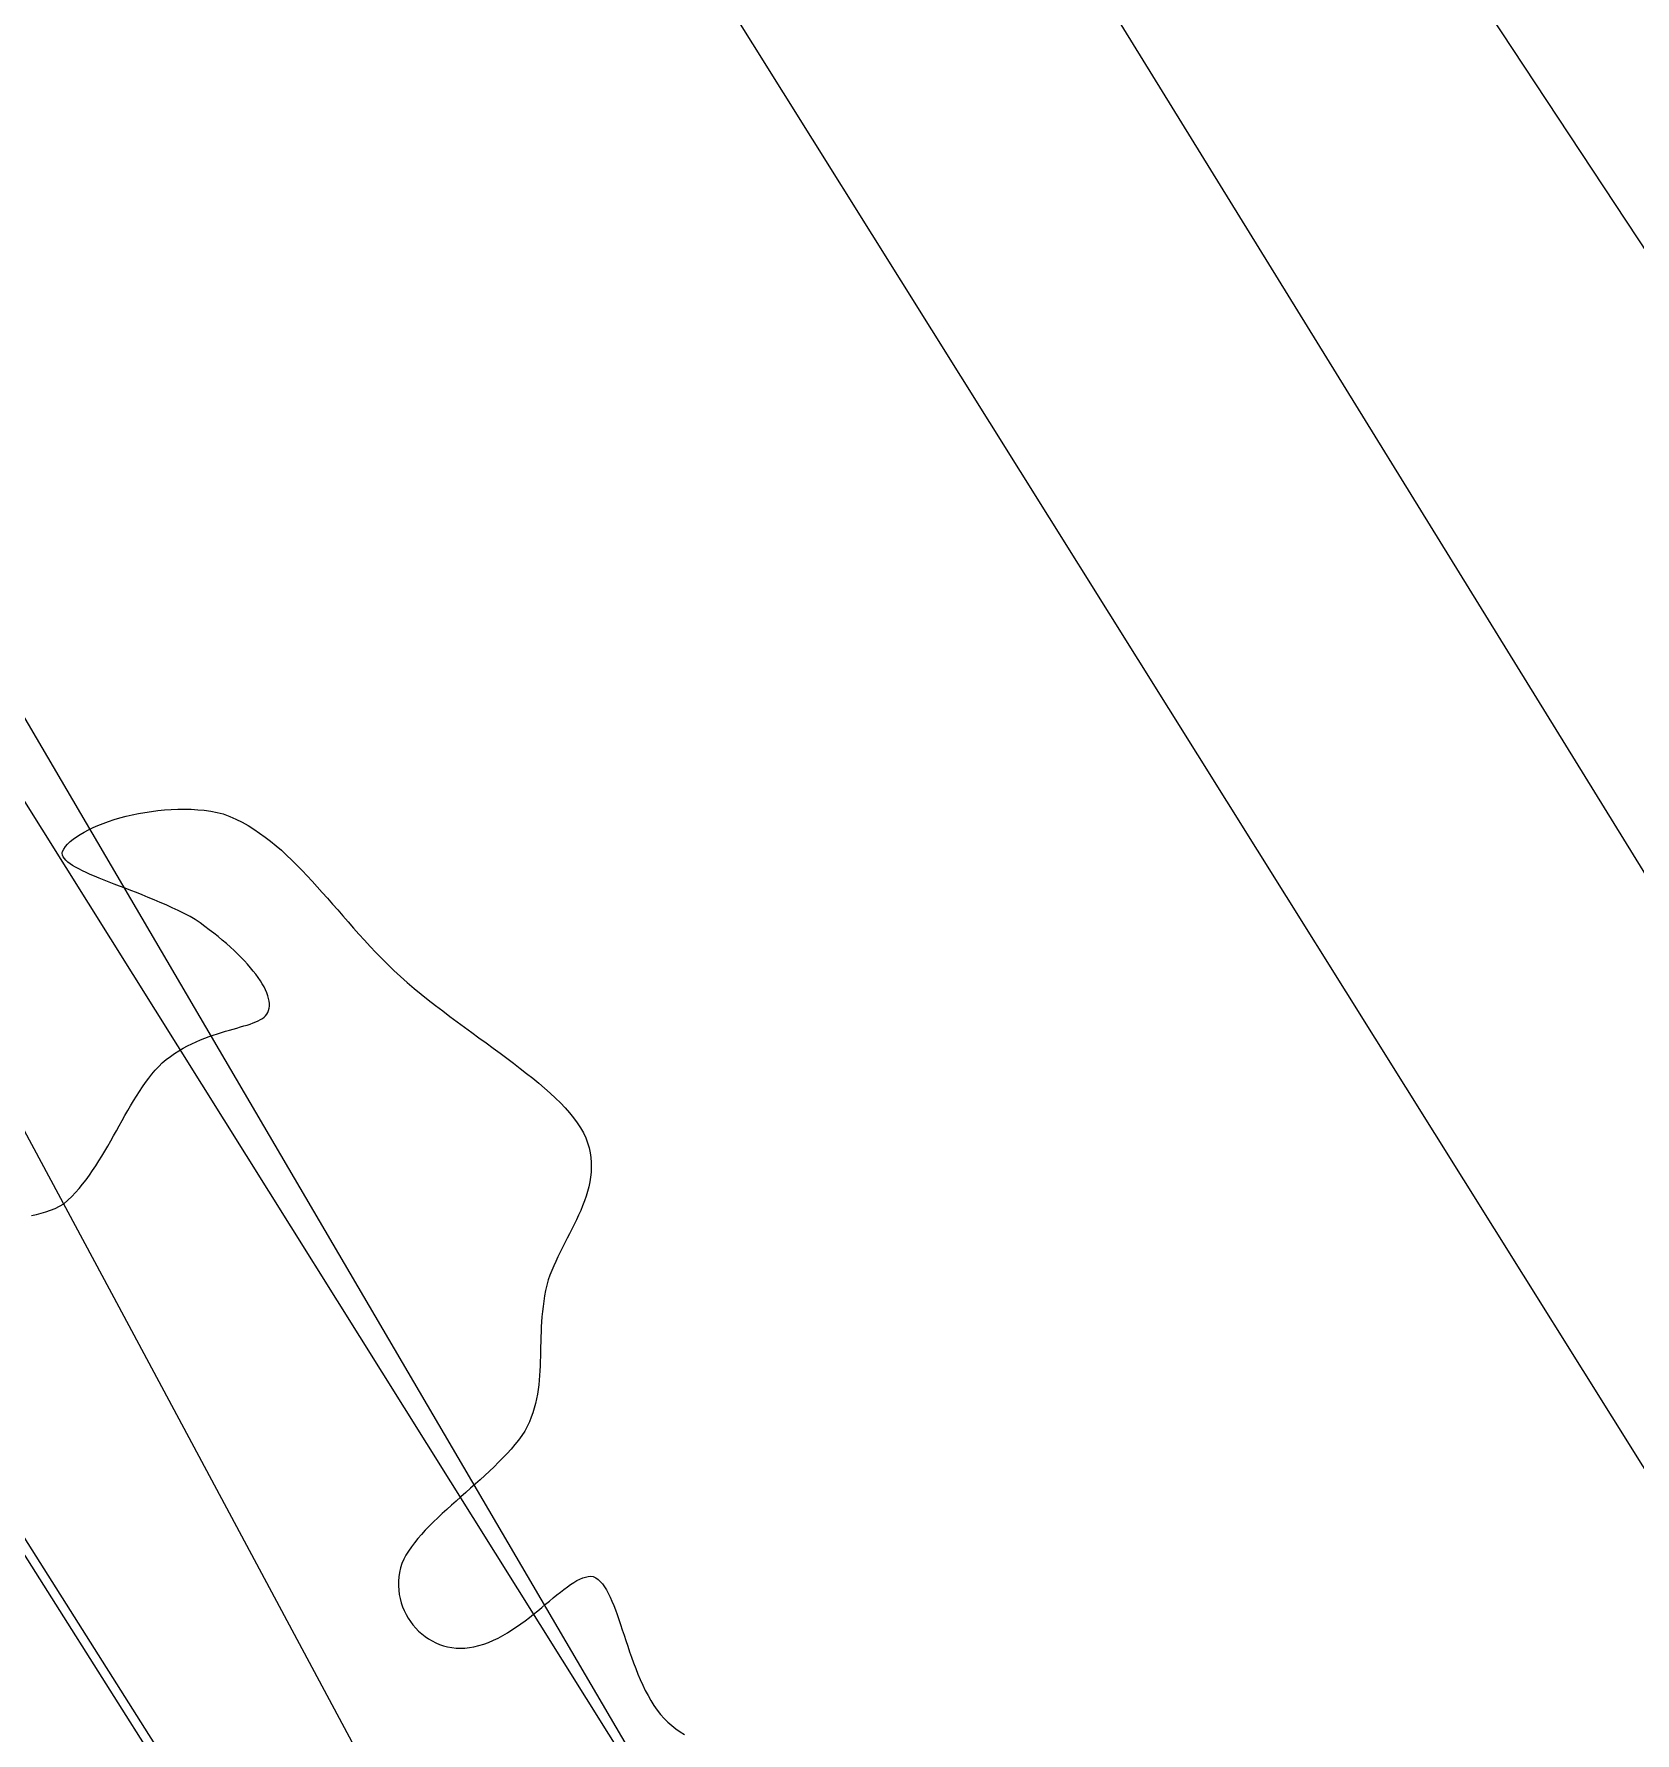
# Model space of a CAD drawing. Header units: metres. Extents: x 507606 to 508087, y 6966978 to 6967359.
# Drawn here: x 507870.492 to 507872.29, y 6967222.52 to 6967224.428 of the extents above; entities that cross this region are included whole.
import ezdxf

# ---------------------------------------------------------------- set-up
doc = ezdxf.new("R2010")
doc.units = ezdxf.units.M
doc.linetypes.add('ISO-DASHED2', pattern=[6, 4, -2])
for name, color, linetype in [('CON_EX. MAJ', 252, 'ISO-DASHED2'), ('CON_EX. MIN', 253, 'ISO-DASHED2'), ('mga2020DR_UNLINED', 252, 'Continuous'), ('mga2020VEG_TREE', 252, 'Continuous')]:
    doc.layers.add(name, color=color, linetype=linetype)
doc.layers.add('D_UG_PIPES', color=142, linetype='EXIST_SWD', lineweight=0)
doc.layers.add('DR_LINED', color=142, linetype='EXIST_SWD', lineweight=0)
doc.layers.add('HT_UG_LINES', color=7, linetype='EXISTING_HIGH_VOLTAGE', lineweight=0, true_color=0xff2e2e)
doc.styles.get("Standard").update_dxf_attribs({"font": 'ARIALN.TTF'})
doc.linetypes.add('EXIST_SWD', pattern='A,5,-2.5,5,-2,["SWD",Standard,S=2.5,R=0,X=0,Y=-1.25],-8,5,-2.5,5,-2.5', length=37.5)
doc.linetypes.add('EXISTING_HIGH_VOLTAGE', pattern='A,2,-2,2,-2,2,-2,["HV",Standard,S=2.5,R=0,X=0,Y=-1.25],-5.9,2,-2,2,-2', length=25.9)

# ---------------------------------------------------------------- blocks, each defined once
blk = doc.blocks.new('BAC V TREE')
for p, q in [((10.4444, 13.3719), (10.4818, 13.3866)), ((10.4818, 13.3866), (10.5209, 13.4006)), ((10.5209, 13.4006), (10.5616, 13.4139)), ((10.5616, 13.4139), (10.6036, 13.4263)), ((10.6036, 13.4263), (10.647, 13.4378)), ((10.647, 13.4378), (10.6915, 13.4484)), ((10.6915, 13.4484), (10.7369, 13.4579)), ((10.7369, 13.4579), (10.7832, 13.4663)), ((10.7832, 13.4663), (10.8301, 13.4736)), ((10.8301, 13.4736), (10.8776, 13.4796)), ((10.8776, 13.4796), (10.9255, 13.4843)), ((10.9255, 13.4843), (10.9736, 13.4876)), ((10.9736, 13.4876), (11.0218, 13.4894)), ((11.0218, 13.4894), (11.0699, 13.4898)), ((11.0699, 13.4898), (11.1179, 13.4885)), ((11.1179, 13.4885), (11.1654, 13.4856)), ((11.1654, 13.4856), (11.2125, 13.481)), ((11.2125, 13.481), (11.2589, 13.4746)), ((11.2589, 13.4746), (11.3046, 13.4663)), ((11.3046, 13.4663), (11.3492, 13.4561)), ((11.3492, 13.4561), (11.3957, 13.4374)), ((11.3957, 13.4374), (11.4409, 13.4169)), ((11.4409, 13.4169), (11.485, 13.3944)), ((11.485, 13.3944), (11.5281, 13.3702)), ((10.2431, 13.2552), (10.2644, 13.2729)), ((10.2644, 13.2729), (10.2884, 13.2903)), ((10.2884, 13.2903), (10.315, 13.3075)), ((10.315, 13.3075), (10.344, 13.3243)), ((10.344, 13.3243), (10.3754, 13.3406)), ((10.3754, 13.3406), (10.4089, 13.3565)), ((10.4089, 13.3565), (10.4444, 13.3719)), ((11.5281, 13.3702), (11.5702, 13.3443)), ((11.5702, 13.3443), (11.6114, 13.3168)), ((11.6114, 13.3168), (11.6518, 13.2878)), ((11.6518, 13.2878), (11.6914, 13.2572)), ((11.6914, 13.2572), (11.7304, 13.2253)), ((10.187, 13.1709), (10.1885, 13.1838)), ((10.1888, 13.1581), (10.187, 13.1709)), ((10.1885, 13.1838), (10.1973, 13.2016)), ((10.1937, 13.1454), (10.1888, 13.1581)), ((10.2017, 13.1328), (10.1937, 13.1454)), ((10.1973, 13.2016), (10.2094, 13.2195)), ((10.2094, 13.2195), (10.2247, 13.2374)), ((10.2247, 13.2374), (10.2431, 13.2552)), ((11.7304, 13.2253), (11.7688, 13.1921)), ((11.7688, 13.1921), (11.8067, 13.1576)), ((11.8067, 13.1576), (11.8442, 13.1219)), ((10.2125, 13.1202), (10.2017, 13.1328)), ((10.2262, 13.1077), (10.2125, 13.1202)), ((10.2425, 13.0952), (10.2262, 13.1077)), ((10.2613, 13.0826), (10.2425, 13.0952)), ((10.2825, 13.07), (10.2613, 13.0826)), ((10.306, 13.0573), (10.2825, 13.07)), ((10.3317, 13.0444), (10.306, 13.0573)), ((10.3594, 13.0314), (10.3317, 13.0444)), ((10.3891, 13.0182), (10.3594, 13.0314)), ((10.4205, 13.0048), (10.3891, 13.0182)), ((11.8442, 13.1219), (11.8813, 13.0852)), ((11.8813, 13.0852), (11.9182, 13.0474)), ((11.9182, 13.0474), (11.9549, 13.0087)), ((10.4537, 12.9912), (10.4205, 13.0048)), ((10.4883, 12.9773), (10.4537, 12.9912)), ((10.5244, 12.963), (10.4883, 12.9773)), ((10.5618, 12.9485), (10.5244, 12.963)), ((10.6004, 12.9336), (10.5618, 12.9485)), ((10.6401, 12.9182), (10.6004, 12.9336)), ((10.6807, 12.9025), (10.6401, 12.9182)), ((10.7221, 12.8863), (10.6807, 12.9025)), ((11.9549, 13.0087), (11.9915, 12.9692)), ((11.9915, 12.9692), (12.0281, 12.9288)), ((12.0281, 12.9288), (12.0647, 12.8877)), ((12.0647, 12.8877), (12.1015, 12.846)), ((10.7642, 12.8696), (10.7221, 12.8863)), ((10.8069, 12.8524), (10.7642, 12.8696)), ((10.85, 12.8346), (10.8069, 12.8524)), ((10.8935, 12.8163), (10.85, 12.8346)), ((10.9372, 12.7974), (10.8935, 12.8163)), ((10.9809, 12.7778), (10.9372, 12.7974)), ((11.0246, 12.7576), (10.9809, 12.7778)), ((12.1015, 12.846), (12.1385, 12.8038)), ((12.1385, 12.8038), (12.1757, 12.761)), ((11.0681, 12.7367), (11.0246, 12.7576)), ((11.1114, 12.715), (11.0681, 12.7367)), ((11.1468, 12.6913), (11.1114, 12.715)), ((11.1815, 12.6672), (11.1468, 12.6913)), ((11.2154, 12.6429), (11.1815, 12.6672)), ((11.2485, 12.6183), (11.2154, 12.6429)), ((12.1757, 12.761), (12.2134, 12.7178)), ((12.2134, 12.7178), (12.2515, 12.6743)), ((12.2515, 12.6743), (12.2901, 12.6305)), ((11.2808, 12.5935), (11.2485, 12.6183)), ((11.3122, 12.5686), (11.2808, 12.5935)), ((11.3426, 12.5436), (11.3122, 12.5686)), ((11.372, 12.5185), (11.3426, 12.5436)), ((12.2901, 12.6305), (12.3293, 12.5865)), ((12.3293, 12.5865), (12.3692, 12.5424)), ((12.3692, 12.5424), (12.4099, 12.4983)), ((11.4005, 12.4933), (11.372, 12.5185)), ((11.4278, 12.4682), (11.4005, 12.4933)), ((11.454, 12.4431), (11.4278, 12.4682)), ((11.479, 12.4181), (11.454, 12.4431)), ((11.5028, 12.3933), (11.479, 12.4181)), ((12.4099, 12.4983), (12.4514, 12.4542)), ((12.4514, 12.4542), (12.4939, 12.4102)), ((12.4939, 12.4102), (12.5373, 12.3664)), ((11.5254, 12.3687), (11.5028, 12.3933)), ((11.5466, 12.3443), (11.5254, 12.3687)), ((11.5665, 12.3202), (11.5466, 12.3443)), ((11.585, 12.2963), (11.5665, 12.3202)), ((11.602, 12.2729), (11.585, 12.2963)), ((12.5373, 12.3664), (12.5819, 12.3229)), ((12.5819, 12.3229), (12.6297, 12.2795)), ((12.6297, 12.2795), (12.6786, 12.2367)), ((11.6175, 12.2498), (11.602, 12.2729)), ((11.6315, 12.2272), (11.6175, 12.2498)), ((11.6439, 12.2051), (11.6315, 12.2272)), ((11.6547, 12.1835), (11.6439, 12.2051)), ((11.6638, 12.1625), (11.6547, 12.1835)), ((11.6712, 12.1421), (11.6638, 12.1625)), ((12.6786, 12.2367), (12.7284, 12.1946)), ((12.7284, 12.1946), (12.779, 12.153)), ((12.779, 12.153), (12.8302, 12.112)), ((11.6706, 12.0201), (11.6766, 12.035)), ((11.6768, 12.1223), (11.6712, 12.1421)), ((11.6766, 12.035), (11.6806, 12.0508)), ((11.6806, 12.1033), (11.6768, 12.1223)), ((11.6825, 12.085), (11.6806, 12.1033)), ((11.6806, 12.0508), (11.6825, 12.0674)), ((11.6825, 12.0674), (11.6825, 12.085)), ((12.8302, 12.112), (12.8819, 12.0715)), ((12.8819, 12.0715), (12.9341, 12.0315)), ((12.9341, 12.0315), (12.9864, 11.992)), ((11.4215, 11.9009), (11.4481, 11.9085)), ((11.4481, 11.9085), (11.4737, 11.9158)), ((11.4737, 11.9158), (11.4982, 11.923)), ((11.4982, 11.923), (11.5215, 11.9302)), ((11.5215, 11.9302), (11.5436, 11.9374)), ((11.5436, 11.9374), (11.5644, 11.9448)), ((11.5644, 11.9448), (11.5837, 11.9525)), ((11.5837, 11.9525), (11.6015, 11.9605)), ((11.6015, 11.9605), (11.6176, 11.9688)), ((11.6176, 11.9688), (11.632, 11.9777)), ((11.632, 11.9777), (11.6446, 11.9872)), ((11.6446, 11.9872), (11.6553, 11.9974)), ((11.6553, 11.9974), (11.664, 12.0083)), ((11.664, 12.0083), (11.6706, 12.0201)), ((12.9864, 11.992), (13.0389, 11.953)), ((13.0389, 11.953), (13.0913, 11.9143)), ((13.0913, 11.9143), (13.1436, 11.8761)), ((11.0904, 11.7793), (11.1217, 11.7949)), ((11.1217, 11.7949), (11.1531, 11.8094)), ((11.1531, 11.8094), (11.1844, 11.8227)), ((11.1844, 11.8227), (11.2155, 11.835)), ((11.2155, 11.835), (11.2464, 11.8465)), ((11.2464, 11.8465), (11.277, 11.8571)), ((11.277, 11.8571), (11.3071, 11.867)), ((11.3071, 11.867), (11.3367, 11.8762)), ((11.3367, 11.8762), (11.3657, 11.8849)), ((11.3657, 11.8849), (11.394, 11.8931)), ((11.394, 11.8931), (11.4215, 11.9009)), ((13.1436, 11.8761), (13.1956, 11.8382)), ((13.1956, 11.8382), (13.2472, 11.8007)), ((13.2472, 11.8007), (13.2982, 11.7634)), ((10.9082, 11.656), (10.9374, 11.6806)), ((10.9374, 11.6806), (10.9672, 11.7034)), ((10.9672, 11.7034), (10.9975, 11.7246)), ((10.9975, 11.7246), (11.0282, 11.7442)), ((11.0282, 11.7442), (11.0592, 11.7624)), ((11.0592, 11.7624), (11.0904, 11.7793)), ((13.2982, 11.7634), (13.3485, 11.7265)), ((13.3485, 11.7265), (13.398, 11.6898)), ((13.398, 11.6898), (13.4465, 11.6534)), ((10.7883, 11.5149), (10.8111, 11.5457)), ((10.8111, 11.5457), (10.8344, 11.5752)), ((10.8344, 11.5752), (10.8583, 11.6036)), ((10.8583, 11.6036), (10.8829, 11.6305)), ((10.8829, 11.6305), (10.9082, 11.656)), ((13.4465, 11.6534), (13.4939, 11.6171)), ((13.4939, 11.6171), (13.5401, 11.581)), ((13.5401, 11.581), (13.5849, 11.5451)), ((13.5849, 11.5451), (13.6283, 11.5093)), ((10.7014, 11.3825), (10.7226, 11.4168)), ((10.7226, 11.4168), (10.7441, 11.4504)), ((10.7441, 11.4504), (10.766, 11.4831)), ((10.766, 11.4831), (10.7883, 11.5149)), ((13.6283, 11.5093), (13.67, 11.4736)), ((13.67, 11.4736), (13.71, 11.4379)), ((13.71, 11.4379), (13.748, 11.4023)), ((10.6392, 11.2759), (10.6598, 11.3119)), ((10.6598, 11.3119), (10.6805, 11.3475)), ((10.6805, 11.3475), (10.7014, 11.3825)), ((13.748, 11.4023), (13.784, 11.3667)), ((13.784, 11.3667), (13.8179, 11.3311)), ((13.8179, 11.3311), (13.8495, 11.2955)), ((13.8495, 11.2955), (13.8786, 11.2597)), ((10.5777, 11.1661), (10.5982, 11.2029)), ((10.5982, 11.2029), (10.6187, 11.2395)), ((10.6187, 11.2395), (10.6392, 11.2759)), ((13.8786, 11.2597), (13.9052, 11.2239)), ((13.9052, 11.2239), (13.929, 11.1879)), ((13.929, 11.1879), (13.95, 11.1518)), ((10.4941, 11.0194), (10.5153, 11.0558)), ((10.5153, 11.0558), (10.5363, 11.0925)), ((10.5363, 11.0925), (10.5571, 11.1293)), ((10.5571, 11.1293), (10.5777, 11.1661)), ((13.95, 11.1518), (13.9667, 11.1155)), ((13.9667, 11.1155), (13.9803, 11.0793)), ((13.9803, 11.0793), (13.991, 11.0433)), ((10.4283, 10.9127), (10.4507, 10.9478)), ((10.4507, 10.9478), (10.4726, 10.9834)), ((10.4726, 10.9834), (10.4941, 11.0194)), ((13.991, 11.0433), (13.9989, 11.0076)), ((13.9989, 11.0076), (14.0041, 10.972)), ((14.0041, 10.972), (14.0069, 10.9366)), ((14.0069, 10.9366), (14.0074, 10.9014)), ((10.3335, 10.7799), (10.3582, 10.8118)), ((10.3582, 10.8118), (10.3821, 10.8446)), ((10.3821, 10.8446), (10.4055, 10.8783)), ((10.4055, 10.8783), (10.4283, 10.9127)), ((14.0019, 10.8314), (13.9963, 10.7966)), ((14.0057, 10.8663), (14.0019, 10.8314)), ((14.0074, 10.9014), (14.0057, 10.8663)), ((10.2272, 10.6637), (10.2551, 10.6908)), ((10.2551, 10.6908), (10.282, 10.7193)), ((10.282, 10.7193), (10.3082, 10.749)), ((10.3082, 10.749), (10.3335, 10.7799)), ((13.9693, 10.6932), (13.9575, 10.659)), ((13.9798, 10.7275), (13.9693, 10.6932)), ((13.9888, 10.762), (13.9798, 10.7275)), ((13.9963, 10.7966), (13.9888, 10.762)), ((9.9649, 10.5547), (10, 10.5616)), ((10, 10.5616), (10.0346, 10.5701)), ((10.0346, 10.5701), (10.0687, 10.5803)), ((10.0687, 10.5803), (10.1023, 10.5921)), ((10.1023, 10.5921), (10.1351, 10.6056)), ((10.1351, 10.6056), (10.1672, 10.6209)), ((10.1672, 10.6209), (10.1984, 10.638)), ((10.1984, 10.638), (10.2272, 10.6637)), ((13.9157, 10.5571), (13.9001, 10.5233)), ((13.9306, 10.5909), (13.9157, 10.5571)), ((13.9446, 10.6249), (13.9306, 10.5909)), ((13.9575, 10.659), (13.9446, 10.6249)), ((13.8673, 10.456), (13.8503, 10.4225)), ((13.8839, 10.4896), (13.8673, 10.456)), ((13.9001, 10.5233), (13.8839, 10.4896)), ((13.7992, 10.3224), (13.7825, 10.2891)), ((13.8161, 10.3557), (13.7992, 10.3224)), ((13.8332, 10.3891), (13.8161, 10.3557)), ((13.8503, 10.4225), (13.8332, 10.3891)), ((13.7356, 10.1896), (13.7215, 10.1565)), ((13.7506, 10.2227), (13.7356, 10.1896)), ((13.7662, 10.2559), (13.7506, 10.2227)), ((13.7825, 10.2891), (13.7662, 10.2559)), ((13.6965, 10.0903), (13.6863, 10.051)), ((13.7084, 10.1234), (13.6965, 10.0903)), ((13.7215, 10.1565), (13.7084, 10.1234)), ((13.67, 9.9736), (13.6637, 9.9355)), ((13.6775, 10.0121), (13.67, 9.9736)), ((13.6863, 10.051), (13.6775, 10.0121)), ((13.6507, 9.823), (13.6479, 9.7862)), ((13.6541, 9.8602), (13.6507, 9.823)), ((13.6585, 9.8976), (13.6541, 9.8602)), ((13.6637, 9.9355), (13.6585, 9.8976)), ((13.6442, 9.7134), (13.6429, 9.6775)), ((13.6458, 9.7497), (13.6442, 9.7134)), ((13.6479, 9.7862), (13.6458, 9.7497)), ((13.6412, 9.6063), (13.6405, 9.5711)), ((13.642, 9.6418), (13.6412, 9.6063)), ((13.6429, 9.6775), (13.642, 9.6418)), ((13.6375, 9.4668), (13.6359, 9.4324)), ((13.6387, 9.5013), (13.6375, 9.4668)), ((13.6397, 9.5361), (13.6387, 9.5013)), ((13.6405, 9.5711), (13.6397, 9.5361)), ((13.6275, 9.3302), (13.6232, 9.2964)), ((13.631, 9.3641), (13.6275, 9.3302)), ((13.6337, 9.3982), (13.631, 9.3641)), ((13.6359, 9.4324), (13.6337, 9.3982)), ((13.6116, 9.2293), (13.6042, 9.1958)), ((13.618, 9.2628), (13.6116, 9.2293)), ((13.6232, 9.2964), (13.618, 9.2628)), ((13.5735, 9.096), (13.5602, 9.0629)), ((13.5852, 9.1292), (13.5735, 9.096)), ((13.5954, 9.1625), (13.5852, 9.1292)), ((13.6042, 9.1958), (13.5954, 9.1625)), ((13.5058, 8.9639), (13.4814, 8.9313)), ((13.5283, 8.9967), (13.5058, 8.9639)), ((13.5452, 9.0298), (13.5283, 8.9967)), ((13.5602, 9.0629), (13.5452, 9.0298)), ((13.4278, 8.8667), (13.3988, 8.8347)), ((13.4554, 8.8989), (13.4278, 8.8667)), ((13.4814, 8.9313), (13.4554, 8.8989)), ((13.3052, 8.7394), (13.2722, 8.708)), ((13.3374, 8.771), (13.3052, 8.7394)), ((13.3687, 8.8028), (13.3374, 8.771)), ((13.3988, 8.8347), (13.3687, 8.8028)), ((13.1699, 8.6145), (13.1352, 8.5836)), ((13.2044, 8.6455), (13.1699, 8.6145)), ((13.2386, 8.6767), (13.2044, 8.6455)), ((13.2722, 8.708), (13.2386, 8.6767)), ((13.0312, 8.4915), (12.9971, 8.461)), ((13.0657, 8.5221), (13.0312, 8.4915)), ((13.1004, 8.5528), (13.0657, 8.5221)), ((13.1352, 8.5836), (13.1004, 8.5528)), ((12.8983, 8.3701), (12.8671, 8.3399)), ((12.9305, 8.4003), (12.8983, 8.3701)), ((12.9634, 8.4306), (12.9305, 8.4003)), ((12.9971, 8.461), (12.9634, 8.4306)), ((12.7805, 8.2498), (12.7545, 8.2198)), ((12.8081, 8.2797), (12.7805, 8.2498)), ((12.8369, 8.3098), (12.8081, 8.2797)), ((12.8671, 8.3399), (12.8369, 8.3098)), ((12.6872, 8.1302), (12.6688, 8.1004)), ((12.7077, 8.1601), (12.6872, 8.1302)), ((12.7302, 8.1899), (12.7077, 8.1601)), ((12.7545, 8.2198), (12.7302, 8.1899)), ((12.6291, 8.0083), (12.6218, 7.9758)), ((12.6388, 8.0409), (12.6291, 8.0083)), ((12.6526, 8.0707), (12.6388, 8.0409)), ((12.6688, 8.1004), (12.6526, 8.0707)), ((12.6145, 7.9113), (12.6142, 7.8795)), ((12.6142, 7.8795), (12.6161, 7.848)), ((12.617, 7.9435), (12.6145, 7.9113)), ((12.6218, 7.9758), (12.617, 7.9435)), ((13.8097, 7.853), (13.8342, 7.8712)), ((13.8342, 7.8712), (13.858, 7.8879)), ((13.858, 7.8879), (13.8811, 7.9029)), ((13.8811, 7.9029), (13.9034, 7.9161)), ((13.9034, 7.9161), (13.925, 7.9272)), ((13.925, 7.9272), (13.9459, 7.936)), ((13.9459, 7.936), (13.966, 7.9425)), ((13.966, 7.9425), (13.9854, 7.9463)), ((13.9854, 7.9463), (14.004, 7.9474)), ((14.004, 7.9474), (14.0217, 7.9456)), ((14.0217, 7.9456), (14.0394, 7.9369)), ((14.0394, 7.9369), (14.0562, 7.925)), ((14.0562, 7.925), (14.0723, 7.9103)), ((14.0723, 7.9103), (14.0876, 7.8927)), ((14.0876, 7.8927), (14.1023, 7.8725)), ((14.1023, 7.8725), (14.1165, 7.8498)), ((12.6161, 7.848), (12.6202, 7.8171)), ((12.6202, 7.8171), (12.6262, 7.7867)), ((12.6262, 7.7867), (12.6343, 7.7569)), ((12.6343, 7.7569), (12.6442, 7.7279)), ((13.649, 7.7219), (13.6774, 7.7455)), ((13.6774, 7.7455), (13.7051, 7.7686)), ((13.7051, 7.7686), (13.7322, 7.7911)), ((13.7322, 7.7911), (13.7587, 7.8127)), ((13.7587, 7.8127), (13.7845, 7.8335)), ((13.7845, 7.8335), (13.8097, 7.853)), ((14.1165, 7.8498), (14.1301, 7.8248)), ((14.1301, 7.8248), (14.1434, 7.7977)), ((14.1434, 7.7977), (14.1563, 7.7686)), ((14.1563, 7.7686), (14.169, 7.7376)), ((14.169, 7.7376), (14.1815, 7.7049)), ((12.6442, 7.7279), (12.6559, 7.6997)), ((12.6559, 7.6997), (12.6694, 7.6724)), ((12.6694, 7.6724), (12.6845, 7.646)), ((12.6845, 7.646), (12.7012, 7.6208)), ((12.7012, 7.6208), (12.7195, 7.5967)), ((13.4985, 7.6039), (13.5297, 7.627)), ((13.5297, 7.627), (13.5604, 7.6505)), ((13.5604, 7.6505), (13.5905, 7.6742)), ((13.5905, 7.6742), (13.62, 7.6981)), ((13.62, 7.6981), (13.649, 7.7219)), ((14.1815, 7.7049), (14.1939, 7.6708)), ((14.1939, 7.6708), (14.2062, 7.6353)), ((14.2062, 7.6353), (14.2186, 7.5986)), ((12.7195, 7.5967), (12.7392, 7.5739)), ((12.7392, 7.5739), (12.7603, 7.5524)), ((12.7603, 7.5524), (12.7827, 7.5322)), ((12.7827, 7.5322), (12.8063, 7.5136)), ((12.8063, 7.5136), (12.8311, 7.4966)), ((12.8311, 7.4966), (12.8569, 7.4813)), ((13.3004, 7.4853), (13.3346, 7.5018)), ((13.3346, 7.5018), (13.3683, 7.5199)), ((13.3683, 7.5199), (13.4016, 7.5393)), ((13.4016, 7.5393), (13.4344, 7.5599)), ((13.4344, 7.5599), (13.4667, 7.5815)), ((13.4667, 7.5815), (13.4985, 7.6039)), ((14.2186, 7.5986), (14.2311, 7.5609)), ((14.2311, 7.5609), (14.2438, 7.5223)), ((14.2438, 7.5223), (14.2567, 7.483)), ((12.8569, 7.4813), (12.8838, 7.4677)), ((12.8838, 7.4677), (12.9116, 7.4559)), ((12.9116, 7.4559), (12.9403, 7.446)), ((12.9403, 7.446), (12.9697, 7.4382)), ((12.9697, 7.4382), (12.9999, 7.4325)), ((12.9999, 7.4325), (13.0307, 7.4289)), ((13.0307, 7.4289), (13.0621, 7.4276)), ((13.0621, 7.4276), (13.094, 7.4286)), ((13.094, 7.4286), (13.1264, 7.4321)), ((13.1264, 7.4321), (13.159, 7.4381)), ((13.159, 7.4381), (13.195, 7.4467)), ((13.195, 7.4467), (13.2306, 7.4575)), ((13.2306, 7.4575), (13.2657, 7.4705)), ((13.2657, 7.4705), (13.3004, 7.4853)), ((14.2567, 7.483), (14.27, 7.4431)), ((14.27, 7.4431), (14.2837, 7.4029)), ((14.2837, 7.4029), (14.2979, 7.3624)), ((14.2979, 7.3624), (14.3126, 7.3219)), ((14.3126, 7.3219), (14.328, 7.2814)), ((14.328, 7.2814), (14.344, 7.2412)), ((14.344, 7.2412), (14.3609, 7.2015)), ((14.3609, 7.2015), (14.3786, 7.1623)), ((14.3786, 7.1623), (14.3972, 7.1238)), ((14.3972, 7.1238), (14.4168, 7.0862)), ((14.4168, 7.0862), (14.4375, 7.0497)), ((14.4375, 7.0497), (14.4594, 7.0145)), ((14.4594, 7.0145), (14.4824, 6.9805)), ((14.4824, 6.9805), (14.5068, 6.9482)), ((14.5068, 6.9482), (14.533, 6.9198)), ((14.533, 6.9198), (14.5605, 6.8935)), ((14.5605, 6.8935), (14.5891, 6.869)), ((14.5891, 6.869), (14.6188, 6.8462)), ((14.6188, 6.8462), (14.6496, 6.8251)), ((14.6496, 6.8251), (14.6814, 6.8057))]:
    blk.add_line(p, q)
blk = doc.blocks.new('XE_SURVEY')
at = {"layer": 'D_UG_PIPES', "flags": 128}
blk.add_lwpolyline([(507929.914, 6967132.366), (507923.9845, 6967141.0316), (507920.5963, 6967145.9833), (507917.4903, 6967150.5224), (507914.3405, 6967155.1734), (507910.1268, 6967161.9737), (507905.3864, 6967169.6241), (507902.7528, 6967173.8743), (507898.0124, 6967181.5247), (507897.2223, 6967182.7998), (507893.7986, 6967188.325), (507889.0582, 6967195.9754), (507884.0421, 6967204.0429), (507879.0045, 6967212.0973), (507873.7018, 6967220.5755), (507873.4366, 6967220.9995), (507866.8082, 6967231.5973), (507858.7036, 6967244.8074), (507840.4347, 6967274.9342)], dxfattribs=at)
at = {"layer": 'DR_LINED'}
blk.add_line((507878.3883, 6967210.9375), (507858.6851, 6967242.408), dxfattribs=at)
at = {"layer": 'HT_UG_LINES', "flags": 128}
for points in [[(507789.4667, 6967316.7029), (507788.3684, 6967309.7897), (507787.5906, 6967304.345), (507786.5299, 6967296.9204), (507786.1764, 6967294.4455), (507785.8396, 6967292.0574), (507785.3238, 6967286.4931), (507785.6977, 6967284.8982), (507786.0888, 6967284.1369), (507786.3463, 6967283.7093), (507788.8599, 6967279.9768), (507790.2564, 6967277.9032), (507791.9321, 6967275.4149), (507794.4997, 6967271.6022), (507795.3367, 6967271.0192), (507796.2378, 6967270.7457), (507799.5312, 6967269.7463), (507804.7149, 6967267.9089), (507809.4238, 6967266.2277), (507812.2491, 6967265.219), (507813.4277, 6967264.7982), (507814.1638, 6967264.6624), (507814.6493, 6967264.6202), (507816.46, 6967265.4695), (507817.3549, 6967265.913), (507819.0321, 6967267.0025), (507819.4514, 6967267.2748), (507821.5479, 6967268.6367), (507825.3216, 6967271.088), (507832.0305, 6967275.4458), (507834.127, 6967276.8077), (507835.0263, 6967277.1714), (507837.3439, 6967278.1089), (507838.0515, 6967278.0891), (507838.5858, 6967277.7184), (507838.9526, 6967277.0076), (507839.1006, 6967275.0131), (507839.1204, 6967274.7473), (507839.6117, 6967273.0982), (507840.1663, 6967271.801), (507840.4074, 6967271.3642), (507841.4473, 6967269.6558), (507842.7473, 6967267.5204), (507844.0472, 6967265.3849), (507845.6071, 6967262.8224), (507846.9071, 6967260.6869), (507848.207, 6967258.5515), (507848.5996, 6967257.9082), (507849.5189, 6967256.4234), (507850.8348, 6967254.2977), (507852.1508, 6967252.1721), (507853.7299, 6967249.6214), (507855.0459, 6967247.4957), (507856.3618, 6967245.3701), (507857.6778, 6967243.2445), (507860.3097, 6967238.9933), (507861.8888, 6967236.4425), (507864.5207, 6967232.1913), (507867.4472, 6967227.5345), (507870.1205, 6967223.3092), (507874.1305, 6967216.9713), (507874.3979, 6967216.5487), (507875.4672, 6967214.8586), (507875.7345, 6967214.4361), (507875.9937, 6967214.0264), (507876.1093, 6967213.8427), (507876.2347, 6967213.6348), (507876.7799, 6967212.7311), (507877.2964, 6967211.8748), (507878.3295, 6967210.1623), (507879.6208, 6967208.0217), (507880.9122, 6967205.881), (507882.2035, 6967203.7403), (507883.7531, 6967201.1715), (507884.7862, 6967199.459), (507885.3027, 6967198.6027), (507886.3358, 6967196.8902), (507886.5941, 6967196.4621), (507887.6237, 6967194.7553), (507888.4767, 6967193.3412), (507888.94, 6967192.6223), (507890.5649, 6967190.1004), (507891.919, 6967187.9989), (507892.9907, 6967186.3355), (507893.0022, 6967186.3177), (507894.898, 6967183.3755), (507896.2521, 6967181.274), (507897.6061, 6967179.1725), (507899.3737, 6967176.4292), (507901.2068, 6967173.1731), (507903.9049, 6967168.3804), (507905.3766, 6967165.7662), (507906.603, 6967163.5877), (507907.5842, 6967161.8449), (507908.8106, 6967159.6664), (507909.3967, 6967158.6252), (507909.8545, 6967156.879), (507910.4885, 6967154.4608), (507910.6153, 6967153.9771), (507911.1185, 6967152.0531), (507911.1484, 6967151.9004), (507911.3935, 6967150.9181), (507912.12, 6967148.0073), (507913.9479, 6967140.7336), (507915.6957, 6967134.1622), (507919.1949, 6967129.0439), (507921.8223, 6967127.0593), (507926.7692, 6967126.1645), (507930.8749, 6967126.9296), (507931.7856, 6967127.2899), (507937.0256, 6967130.8126), (507939.9775, 6967135.6722), (507940.7129, 6967136.8828), (507941.916, 6967140.7851), (507942.6526, 6967143.1741)], [(507876.5924, 6967213.0225), (507876.0755, 6967213.8785), (507875.4415, 6967214.8805), (507875.0061, 6967215.5686), (507873.6695, 6967217.6813), (507871.2634, 6967221.4841), (507870.9961, 6967221.9066), (507870.7288, 6967222.3291), (507869.6594, 6967224.0192), (507868.7989, 6967225.3793), (507868.3228, 6967226.1319), (507867.5853, 6967227.2975), (507866.7188, 6967228.6671), (507865.9328, 6967229.9093), (507865.0234, 6967231.3603), (507864.0666, 6967232.9057), (507863.3562, 6967234.0532), (507862.8311, 6967234.9014), (507862.4424, 6967235.5293), (507861.0634, 6967237.7568), (507860.7387, 6967238.2812), (507860.2479, 6967239.074), (507859.4485, 6967240.3652), (507859.1191, 6967240.8973), (507858.6784, 6967241.6092), (507858.1469, 6967242.4678), (507857.3845, 6967243.6992), (507856.9286, 6967244.4357), (507856.3687, 6967245.34), (507855.9282, 6967246.0516), (507855.6446, 6967246.5097), (507854.7818, 6967247.9034), (507854.3286, 6967248.6353), (507853.5895, 6967249.8292), (507853.2759, 6967250.3358), (507853.0127, 6967250.7609), (507852.5702, 6967251.4756), (507851.9599, 6967252.4614), (507851.4335, 6967253.3117), (507850.607, 6967254.6468), (507850.1176, 6967255.4373), (507849.0648, 6967257.1378), (507848.7681, 6967257.6171), (507848.507, 6967258.0394), (507848.3802, 6967258.2478), (507848.0923, 6967258.7207), (507847.7584, 6967259.2692), (507847.4984, 6967259.6963), (507846.8358, 6967260.7847), (507846.4584, 6967261.4047), (507846.0942, 6967262.003), (507845.5827, 6967262.8434), (507845.1585, 6967263.5402), (507843.8585, 6967265.6756), (507842.2986, 6967268.2381), (507841.1937, 6967270.0532), (507840.5404, 6967271.1265), (507840.2162, 6967271.659), (507839.7666, 6967272.5468)]]:
    blk.add_lwpolyline(points, dxfattribs=at)
at = {"layer": 'mga2020DR_UNLINED'}
for points in [[(507863.1212, 6967239.0636, 4.5584), (507870.7052, 6967226.0724, 4.423), (507876.9066, 6967216.0126, 4.3252), (507888.1662, 6967198.6794, 4.1654)], [(507861.6379, 6967238.4169, 4.3983), (507869.251, 6967225.759, 4.4611), (507875.6393, 6967214.859, 4.3235), (507887.0902, 6967198.1166, 4.2401)]]:
    blk.add_polyline3d(points, dxfattribs=at)
at = {"layer": 'mga2020VEG_TREE', "xscale": 0.1554417355589352, "yscale": 0.1554417355589352, "zscale": 0.1554417355589352, "rotation": 0.001583333339407246}
blk.add_blockref('BAC V TREE', (507868.9407, 6967221.4602, 5.0961), dxfattribs=at)
blk = doc.blocks.new('XE_CONTOURS EXIST_1')
at = {"layer": 'CON_EX. MAJ', "color": 252, "linetype": 'ISO-DASHED2', "lineweight": -3, "ltscale": 10, "elevation": 4.5, "flags": 128}
blk.add_lwpolyline([(507885.6672, 6967198.2967), (507885.6743, 6967198.2791), (507885.6903, 6967198.2293), (507885.7172, 6967198.1298), (507885.7542, 6967197.9839), (507885.7927, 6967197.8511), (507885.8781, 6967197.6803), (507886.0441, 6967197.3648), (507886.2236, 6967197.0286), (507886.3493, 6967196.7961), (507886.5226, 6967196.4895), (507886.8993, 6967195.8267), (507887.3959, 6967194.9547), (507887.9287, 6967194.0204), (507888.414, 6967193.1708), (507888.7118, 6967192.6509), (507888.8543, 6967192.4035), (507888.9008, 6967192.3241), (507888.9075, 6967192.3136), (507888.9133, 6967192.3156), (507888.9394, 6967192.3323), (507888.9948, 6967192.3717), (507889.0444, 6967192.4027), (507889.211, 6967192.1221), (507889.6446, 6967191.3834), (507890.2568, 6967190.3384), (507890.959, 6967189.1393), (507891.6628, 6967187.938), (507892.2797, 6967186.8865), (507892.7213, 6967186.1367), (507892.899, 6967185.8408), (507893.048, 6967185.7264), (507893.1976, 6967185.6124), (507893.338, 6967185.3984), (507893.6158, 6967184.9552), (507893.9154, 6967184.4715), (507894.1211, 6967184.136), (507894.3345, 6967183.7738), (507894.8825, 6967182.841), (507895.717, 6967181.4196), (507896.7901, 6967179.5914), (507898.0536, 6967177.4385), (507899.4593, 6967175.0429), (507900.9594, 6967172.4864), (507902.5057, 6967169.851), (507904.05, 6967167.2187), (507905.5445, 6967164.6715), (507906.9408, 6967162.2912), (507908.1911, 6967160.1599), (507909.2473, 6967158.3595), (507910.0612, 6967156.9719), (507910.5055, 6967156.2142), (507910.7021, 6967155.879), (507910.7622, 6967155.7763), (507910.7699, 6967155.7632), (507910.7654, 6967155.7584), (507910.7423, 6967155.7362), (507910.7273, 6967155.7212), (507910.8473, 6967155.549), (507911.1376, 6967155.1345), (507911.4929, 6967154.6283), (507911.8082, 6967154.1812), (507911.9784, 6967153.9437), (507912.1575, 6967153.7147), (507912.4038, 6967153.41), (507912.5942, 6967153.1916), (507912.7895, 6967153.0133), (507913.1562, 6967152.692), (507913.5848, 6967152.3292), (507913.9655, 6967152.0266), (507914.1887, 6967151.8856), (507914.4167, 6967151.8943), (507914.7562, 6967151.9614), (507915.0944, 6967152.0509), (507915.3186, 6967152.1264), (507915.5105, 6967152.2371), (507915.7747, 6967152.4168), (507916.0326, 6967152.6069), (507916.2057, 6967152.7484), (507916.3668, 6967152.9177), (507916.5913, 6967153.1771), (507916.8037, 6967153.446), (507916.9289, 6967153.6441), (507916.9859, 6967153.9084), (507917.0367, 6967154.3254), (507917.07, 6967154.7387), (507917.0747, 6967154.9921), (507917.0019, 6967155.2599), (507916.874, 6967155.6173), (507916.7733, 6967155.8809), (507916.6617, 6967156.1582), (507916.4633, 6967156.637), (507916.2487, 6967157.1374), (507916.0886, 6967157.4796), (507915.8937, 6967157.7842), (507915.4091, 6967158.5238), (507914.6836, 6967159.625), (507913.7662, 6967161.0143), (507912.7058, 6967162.6182), (507911.5512, 6967164.3632), (507910.3515, 6967166.1757), (507909.1555, 6967167.9822), (507908.0121, 6967169.7093), (507906.9702, 6967171.2834), (507906.0788, 6967172.6311), (507905.3867, 6967173.6787), (507904.9429, 6967174.3529), (507904.5214, 6967174.9995), (507903.8136, 6967176.0887), (507902.8663, 6967177.5483), (507901.7261, 6967179.306), (507900.4395, 6967181.2898), (507899.0533, 6967183.4273), (507897.614, 6967185.6463), (507896.1684, 6967187.8746), (507894.7631, 6967190.0401), (507893.4446, 6967192.0705), (507892.2597, 6967193.8936), (507891.2549, 6967195.4371), (507890.477, 6967196.6289), (507890.0492, 6967197.2806), (507889.8577, 6967197.5691), (507889.7971, 6967197.6573), (507889.7881, 6967197.6685), (507889.7779, 6967197.6625), (507889.751, 6967197.6215), (507889.6995, 6967197.5115), (507889.6262, 6967197.3403), (507889.5611, 6967197.2288), (507889.5032, 6967197.431), (507889.3956, 6967197.9102), (507889.2727, 6967198.4832), (507889.1865, 6967198.8863), (507889.1404, 6967199.0948), (507889.1226, 6967199.1671), (507889.1185, 6967199.179), (507889.1075, 6967199.1872), (507889.0631, 6967199.208), (507888.9699, 6967199.2434), (507888.8805, 6967199.2821), (507888.6934, 6967199.5528), (507888.187, 6967200.2927), (507887.4239, 6967201.41), (507886.4667, 6967202.8132), (507885.3778, 6967204.4106), (507884.2199, 6967206.1103), (507883.0556, 6967207.8208), (507881.9473, 6967209.4503), (507880.9577, 6967210.9072), (507880.1493, 6967212.0997), (507879.5846, 6967212.9361), (507879.3263, 6967213.3248), (507879.09, 6967213.7202), (507878.7552, 6967214.3006), (507878.3773, 6967214.9635), (507878.0116, 6967215.6059), (507877.7136, 6967216.1253), (507877.5385, 6967216.4189), (507877.3642, 6967216.6694), (507877.1063, 6967217.0233), (507876.8198, 6967217.4112), (507876.5598, 6967217.7638), (507876.3812, 6967218.0116), (507876.146, 6967218.3639), (507875.6277, 6967219.1465), (507874.9081, 6967220.2352), (507874.069, 6967221.5058), (507873.1923, 6967222.8342), (507872.3598, 6967224.0963), (507871.6534, 6967225.1679), (507871.1548, 6967225.9248), (507870.946, 6967226.243), (507870.8199, 6967226.4441), (507870.6419, 6967226.7317), (507870.4643, 6967227.0195), (507870.3392, 6967227.2212), (507870.1422, 6967227.5436), (507869.6891, 6967228.2853), (507869.0652, 6967229.3031), (507868.3554, 6967230.4538), (507867.6447, 6967231.5941), (507867.0184, 6967232.5808), (507866.6352, 6967233.1633), (507866.4451, 6967233.4313), (507866.3749, 6967233.5125), (507866.3588, 6967233.5203), (507866.3474, 6967233.5041), (507866.3445, 6967233.4138), (507866.3811, 6967233.1598), (507866.4815, 6967232.6726), (507866.6369, 6967231.9801), (507866.739, 6967231.4942), (507866.7777, 6967231.242), (507866.7767, 6967231.1533), (507866.7663, 6967231.138), (507866.7528, 6967231.1467), (507866.6925, 6967231.2296), (507866.5271, 6967231.5022), (507866.1888, 6967232.0992), (507865.6243, 6967233.1283), (507864.9641, 6967234.3519), (507864.2744, 6967235.6415), (507863.6214, 6967236.8687), (507863.0712, 6967237.9052), (507862.7496, 6967238.5107), (507862.5997, 6967238.7913), (507862.5512, 6967238.8803), (507862.544, 6967238.8922), (507862.5333, 6967238.8932), (507862.4891, 6967238.8866), (507862.3985, 6967238.8672), (507862.325, 6967238.8572), (507862.5043, 6967238.9745), (507862.8504, 6967239.1896), (507863.0622, 6967239.3328), (507863.1627, 6967239.507), (507863.2293, 6967239.6905), (507863.1132, 6967239.9463), (507862.8572, 6967240.4507), (507862.5969, 6967240.951), (507862.4685, 6967241.1948), (507862.3901, 6967241.3224), (507862.3152, 6967241.4514), (507862.2791, 6967241.592), (507862.2238, 6967241.825), (507862.1743, 6967241.9975), (507862.0641, 6967242.1921), (507861.8121, 6967242.6178), (507861.4782, 6967243.174), (507861.1226, 6967243.7606), (507860.8053, 6967244.277), (507860.5862, 6967244.6229), (507860.3561, 6967244.9484), (507859.8658, 6967245.6279), (507859.1697, 6967246.5881), (507858.3225, 6967247.7555), (507857.3786, 6967249.0566), (507856.3926, 6967250.4181), (507855.4189, 6967251.7665), (507854.5121, 6967253.0284), (507853.7267, 6967254.1303), (507853.1172, 6967254.9988), (507852.7382, 6967255.5605), (507852.34, 6967256.2152), (507851.7815, 6967257.1749), (507851.1162, 6967258.3407), (507850.3977, 6967259.6136), (507849.6796, 6967260.8946), (507849.0153, 6967262.0849), (507848.4585, 6967263.0854), (507848.0626, 6967263.7971), (507847.8813, 6967264.1211), (507847.7347, 6967264.3796), (507847.5243, 6967264.7519), (507847.291, 6967265.1584), (507847.0754, 6967265.5194), (507846.9184, 6967265.7553), (507846.662, 6967266.0552), (507846.2731, 6967266.4749), (507845.8947, 6967266.8445), (507845.6696, 6967266.9942), (507845.5335, 6967266.8041), (507845.3592, 6967266.406), (507845.1947, 6967266.0073), (507845.0883, 6967265.8158), (507844.9063, 6967265.9014), (507844.6432, 6967266.0807), (507844.4786, 6967266.1622), (507844.4406, 6967265.9925), (507844.4351, 6967265.6892), (507844.459, 6967265.4675), (507844.5826, 6967265.2952), (507844.8271, 6967265.0088), (507845.0879, 6967264.7083), (507845.26, 6967264.4932), (507845.4332, 6967264.1789), (507845.8286, 6967263.4393), (507846.3838, 6967262.3939), (507847.0363, 6967261.1622), (507847.7234, 6967259.8638), (507848.3828, 6967258.618), (507848.9519, 6967257.5444), (507849.3681, 6967256.7626), (507849.5691, 6967256.392), (507849.7656, 6967256.0678), (507850.0541, 6967255.6071), (507850.3744, 6967255.1013), (507850.6661, 6967254.6424), (507850.8689, 6967254.3219), (507851.0674, 6967254.0052), (507851.5025, 6967253.3106), (507852.1228, 6967252.3204), (507852.8766, 6967251.117), (507853.7123, 6967249.7827), (507854.5782, 6967248.3997), (507855.4229, 6967247.0504), (507856.1946, 6967245.8171), (507856.8417, 6967244.7822), (507857.3128, 6967244.0279), (507857.556, 6967243.6366), (507857.8098, 6967243.2178), (507858.1813, 6967242.5986), (507858.6145, 6967241.8749), (507859.0533, 6967241.1426), (507859.4416, 6967240.4976), (507859.6784, 6967240.1089), (507859.794, 6967239.9239), (507859.8348, 6967239.8627), (507859.843, 6967239.8531), (507859.8624, 6967239.8473), (507859.928, 6967239.8455), (507860.0568, 6967239.8539), (507860.1817, 6967239.8478), (507860.3157, 6967239.6058), (507860.5688, 6967239.0993), (507860.8161, 6967238.5961), (507860.9326, 6967238.3641), (507861.0214, 6967238.3469), (507861.1106, 6967238.3299), (507861.2383, 6967238.1109), (507861.5415, 6967237.5806), (507861.923, 6967236.9128), (507862.286, 6967236.2809), (507862.5336, 6967235.8585), (507862.7755, 6967235.4736), (507863.2963, 6967234.6529), (507864.0249, 6967233.5079), (507864.8902, 6967232.1498), (507865.8211, 6967230.6899), (507866.7465, 6967229.2397), (507867.5952, 6967227.9104), (507868.2961, 6967226.8134), (507868.7782, 6967226.06), (507868.9702, 6967225.7616), (507869.1083, 6967225.5768), (507869.297, 6967225.3298), (507869.4322, 6967225.1434), (507869.5946, 6967224.8456), (507869.9991, 6967224.0941), (507870.5874, 6967222.9982), (507871.3013, 6967221.6671), (507872.0828, 6967220.21), (507872.8736, 6967218.7361), (507873.6154, 6967217.3548), (507874.2503, 6967216.1752), (507874.7199, 6967215.3065), (507874.9661, 6967214.858), (507875.1901, 6967214.4732), (507875.5083, 6967213.9369), (507875.8839, 6967213.3102), (507876.2797, 6967212.6539), (507876.6589, 6967212.0293), (507876.9844, 6967211.4973), (507877.2192, 6967211.1191), (507877.4716, 6967210.7304), (507877.9862, 6967209.9467), (507878.7088, 6967208.8493), (507879.5856, 6967207.5198), (507880.5625, 6967206.0394), (507881.5855, 6967204.4897), (507882.6006, 6967202.9522), (507883.5538, 6967201.5082), (507884.3911, 6967200.2392), (507885.0584, 6967199.2267), (507885.5018, 6967198.552), (507885.6672, 6967198.2967)], close=True, dxfattribs=at)
at = {"layer": 'CON_EX. MIN', "color": 253, "linetype": 'ISO-DASHED2', "lineweight": -3, "elevation": 4.4, "flags": 128}
blk.add_lwpolyline([(507886.2043, 6967198.2455), (507886.2126, 6967198.2249), (507886.2313, 6967198.1665), (507886.2629, 6967198.0499), (507886.3062, 6967197.879), (507886.3513, 6967197.7234), (507886.4514, 6967197.5233), (507886.6459, 6967197.1536), (507886.8562, 6967196.7598), (507887.0034, 6967196.4874), (507887.1521, 6967196.2226), (507887.432, 6967195.7282), (507887.7731, 6967195.1281), (507888.1053, 6967194.5457), (507888.3177, 6967194.1759), (507888.4223, 6967193.996), (507888.4576, 6967193.9374), (507888.4632, 6967193.9295), (507888.4707, 6967193.9317), (507888.5017, 6967193.9515), (507888.5667, 6967193.9985), (507888.6259, 6967194.0353), (507888.784, 6967193.7725), (507889.1692, 6967193.1174), (507889.6679, 6967192.2658), (507890.1667, 6967191.4131), (507890.5521, 6967190.7548), (507890.7106, 6967190.4865), (507890.7912, 6967190.4247), (507890.872, 6967190.363), (507890.9888, 6967190.1806), (507891.2067, 6967189.8315), (507891.3715, 6967189.5645), (507891.562, 6967189.2405), (507892.0776, 6967188.3625), (507892.8775, 6967186.9999), (507893.9209, 6967185.222), (507895.1672, 6967183.0984), (507896.5756, 6967180.6984), (507898.1053, 6967178.0915), (507899.7158, 6967175.347), (507901.3661, 6967172.5345), (507903.0157, 6967169.7232), (507904.6237, 6967166.9827), (507906.1494, 6967164.3822), (507907.5522, 6967161.9914), (507908.7912, 6967159.8795), (507909.8258, 6967158.116), (507910.6152, 6967156.7703), (507911.0428, 6967156.0413), (507911.2309, 6967155.7205), (507911.2883, 6967155.6226), (507911.2955, 6967155.6101), (507911.2902, 6967155.6042), (507911.2625, 6967155.5778), (507911.2445, 6967155.5598), (507911.3809, 6967155.3632), (507911.6908, 6967154.9199), (507912.0247, 6967154.4455), (507912.2331, 6967154.1553), (507912.3841, 6967153.9612), (507912.6026, 6967153.6872), (507912.825, 6967153.4168), (507912.9877, 6967153.2337), (507913.2209, 6967153.0202), (507913.5991, 6967152.6933), (507913.975, 6967152.3881), (507914.2014, 6967152.2397), (507914.4539, 6967152.2588), (507914.8065, 6967152.3409), (507915.0614, 6967152.4229), (507915.2684, 6967152.5486), (507915.5956, 6967152.7735), (507915.9179, 6967153.007), (507916.1104, 6967153.1584), (507916.2935, 6967153.3546), (507916.5248, 6967153.6336), (507916.6704, 6967153.8519), (507916.7154, 6967154.0487), (507916.7561, 6967154.3585), (507916.7822, 6967154.6759), (507916.7833, 6967154.8956), (507916.7307, 6967155.1053), (507916.6295, 6967155.4034), (507916.5193, 6967155.7008), (507916.4398, 6967155.9084), (507916.34, 6967156.1573), (507916.1777, 6967156.549), (507916.0055, 6967156.9492), (507915.8764, 6967157.2238), (507915.6935, 6967157.5091), (507915.2382, 6967158.2033), (507914.5605, 6967159.2313), (507913.7104, 6967160.518), (507912.7379, 6967161.9882), (507911.6931, 6967163.5669), (507910.6259, 6967165.1788), (507909.5865, 6967166.7488), (507908.6247, 6967168.2018), (507907.7906, 6967169.4627), (507907.1342, 6967170.4563), (507906.7056, 6967171.1075), (507906.3183, 6967171.7016), (507905.633, 6967172.7556), (507904.6944, 6967174.2008), (507903.5468, 6967175.9685), (507902.2349, 6967177.9898), (507900.803, 6967180.196), (507899.2957, 6967182.5185), (507897.7575, 6967184.8883), (507896.2329, 6967187.2368), (507894.7664, 6967189.4952), (507893.4024, 6967191.5947), (507892.1855, 6967193.4667), (507891.1602, 6967195.0422), (507890.371, 6967196.2527), (507889.9394, 6967196.9119), (507889.7473, 6967197.203), (507889.6873, 6967197.2919), (507889.6787, 6967197.3032), (507889.6669, 6967197.2947), (507889.6351, 6967197.2395), (507889.5767, 6967197.1075), (507889.5071, 6967196.9707), (507889.3707, 6967196.8775), (507889.1627, 6967196.7538), (507889.0539, 6967196.6923), (507889.0111, 6967196.7566), (507888.9558, 6967196.7828), (507888.9021, 6967196.8106), (507889.0074, 6967196.8658), (507889.2057, 6967196.9757), (507889.3202, 6967197.0682), (507889.2491, 6967197.2096), (507889.1049, 6967197.4121), (507889.0331, 6967197.5228), (507889.1611, 6967197.4526), (507889.2935, 6967197.3827), (507889.2476, 6967197.637), (507889.1266, 6967198.1851), (507888.9972, 6967198.7363), (507888.9264, 6967199.0002), (507888.7956, 6967199.0594), (507888.6591, 6967199.1161), (507888.4741, 6967199.3835), (507887.9726, 6967200.1168), (507887.212, 6967201.232), (507886.2492, 6967202.6451), (507885.1415, 6967204.2719), (507883.9461, 6967206.0283), (507882.7202, 6967207.8304), (507881.5209, 6967209.5941), (507880.4053, 6967211.2352), (507879.4308, 6967212.6698), (507878.6544, 6967213.8137), (507878.1332, 6967214.583), (507877.9246, 6967214.8934), (507877.7556, 6967215.1797), (507877.5184, 6967215.5948), (507877.293, 6967215.9903), (507877.1594, 6967216.2178), (507877.0137, 6967216.4229), (507876.8123, 6967216.696), (507876.664, 6967216.8995), (507876.49, 6967217.169), (507876.0711, 6967217.8211), (507875.477, 6967218.7448), (507874.7774, 6967219.8289), (507874.0417, 6967220.9622), (507873.3397, 6967222.0335), (507872.7409, 6967222.9316), (507872.383, 6967223.4507), (507872.2087, 6967223.6864), (507872.1456, 6967223.757), (507872.1316, 6967223.7636), (507872.1214, 6967223.7477), (507872.1215, 6967223.6612), (507872.1648, 6967223.4189), (507872.2782, 6967222.9531), (507872.4569, 6967222.2864), (507872.5838, 6967221.8109), (507872.645, 6967221.5555), (507872.6609, 6967221.4576), (507872.6596, 6967221.4351), (507872.6454, 6967221.412), (507872.5839, 6967221.3561), (507872.4362, 6967221.2564), (507872.2125, 6967221.1161), (507872.0547, 6967220.9763), (507872.1823, 6967220.698), (507872.5338, 6967220.024), (507873.0375, 6967219.0833), (507873.6216, 6967218.0047), (507874.2146, 6967216.9171), (507874.7447, 6967215.9494), (507875.1403, 6967215.2305), (507875.3297, 6967214.8893), (507875.478, 6967214.6359), (507875.6937, 6967214.2745), (507875.9331, 6967213.8778), (507876.152, 6967213.5182), (507876.3064, 6967213.2685), (507876.538, 6967212.9149), (507877.099, 6967212.0631), (507877.9229, 6967210.8135), (507878.9433, 6967209.2666), (507880.0937, 6967207.5229), (507881.3077, 6967205.6829), (507882.5187, 6967203.847), (507883.6604, 6967202.1157), (507884.6662, 6967200.5894), (507885.4698, 6967199.3686), (507886.0046, 6967198.5539), (507886.2043, 6967198.2455)], close=True, dxfattribs=at)

msp = doc.modelspace()

# ---------------------------------------------------------------- block references
msp.add_blockref('XE_SURVEY', (0, 0))

# ---------------------------------------------------------------- next in the draw order: block references
msp.add_blockref('XE_CONTOURS EXIST_1', (0, 0))

doc.saveas('drawing.dxf')
